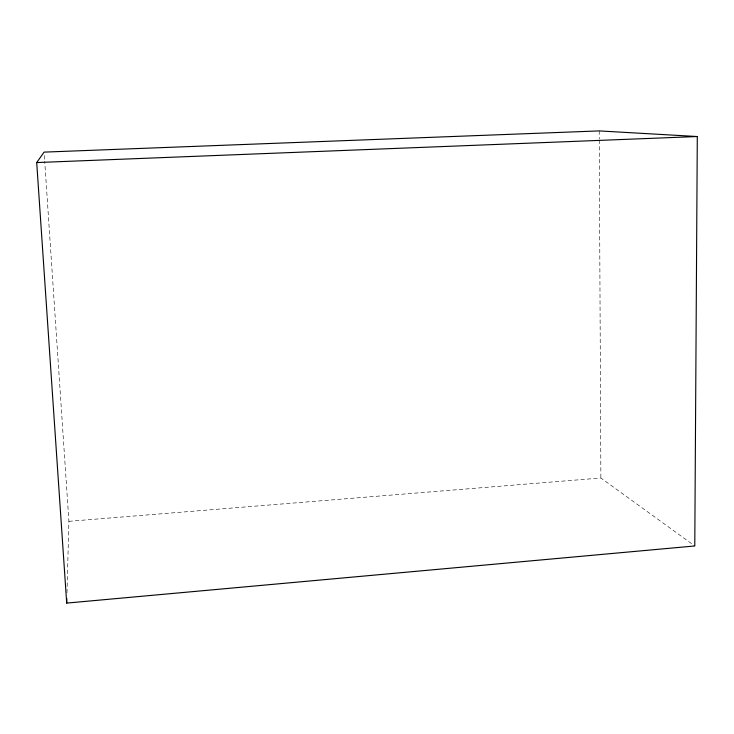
<?xml version="1.0" encoding="UTF-8"?>
<svg xmlns="http://www.w3.org/2000/svg" width="734" height="734" viewBox="0 0 734 734"><rect width="100%" height="100%" fill="white"/><g stroke="black" fill="none" stroke-linecap="round" stroke-linejoin="round"><path stroke-width="0.55" stroke-dasharray="3.67 2.75" d="M66.977 592.87L68.904 521.324L44.71 161.269M68.904 521.324L600.88 478.008L694.777 545.968M44.324 155.553L44.636 160.131M599.21 130.909L599.247 138.928M599.256 140.075L600.88 478.008"/><path stroke-width="1.1" d="M697.3 136.533L694.777 545.968L66.702 603.091L36.7 162.563L44.095 152.121L599.21 130.909L697.3 136.533L36.7 162.563M66.702 603.091L66.822 598.549"/></g></svg>
